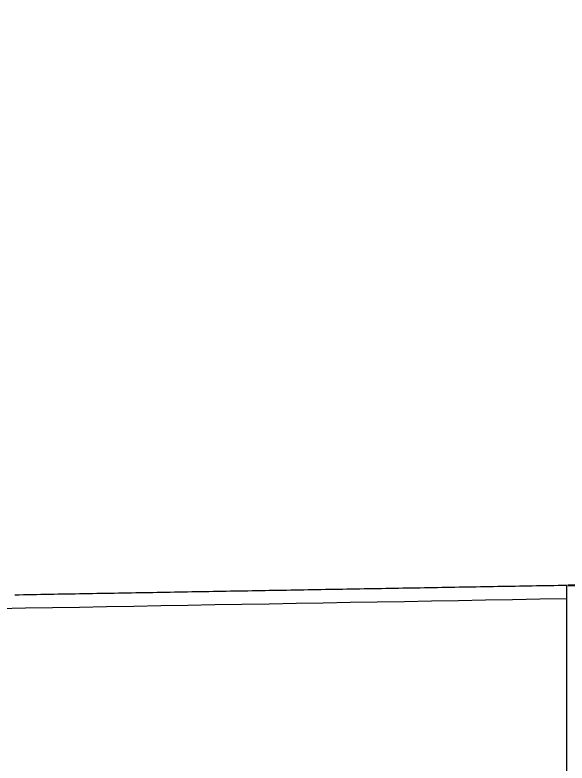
# Model space of a CAD drawing. Header units: millimetres. Extents: x 15137 to 17513, y -10160 to -6800.
# Drawn here: x 17069.07 to 17098.12, y -8451.25 to -8411.89 of the extents above; entities that cross this region are included whole.
import ezdxf

# ---------------------------------------------------------------- set-up
doc = ezdxf.new("R2010")
doc.units = ezdxf.units.MM
doc.styles.add('ARIAL', font='arial.ttf')
doc.dimstyles.get("Standard").update_dxf_attribs({"dimtxt": 15, "dimasz": 15, "dimexe": 0.18, "dimexo": 0.0625, "dimgap": 4, "dimtad": 0, "dimdec": 1, "dimdsep": 46, "dimtxsty": 'ARIAL', "dimcen": 0, "dimclrd": 5, "dimclre": 5, "dimclrt": 5, "dimadec": 0, "dimazin": 0, "dimtfac": 1, "dimtdec": 1, "dimtofl": 0, "dimtmove": 0, "dimatfit": 3, "dimfxl": 1, "dimtolj": 1, "dimtzin": 0, "dimarcsym": 0})

# ---------------------------------------------------------------- blocks, each defined once
blk = doc.blocks.new('*D81')
at = {"color": 5, "lineweight": -2, "transparency": 16777216}
for p, q in [((17191.392, -8426.888), (17191.392, -8411.888)), ((17098.174, -8441.888), (17191.572, -8441.888)), ((17098.174, -8496.082), (17191.572, -8496.082)), ((17191.392, -8511.082), (17191.392, -8526.082))]:
    blk.add_line(p, q, dxfattribs=at)
at = {"color": 5, "transparency": 16777216}
for points in [[(17188.892, -8426.888), (17193.892, -8426.888), (17191.392, -8441.888)], [(17188.892, -8511.082), (17193.892, -8511.082), (17191.392, -8496.082)]]:
    blk.add_solid(points, dxfattribs=at)
at = {"layer": 'Defpoints', "color": 0, "transparency": 16777216}
for p in [(17098.112, -8441.888), (17191.392, -8441.888), (17098.112, -8496.082)]:
    blk.add_point(p, dxfattribs=at)
at = {"color": 5, "transparency": 16777216, "insert": (17191.392, -8468.985), "char_height": 15, "attachment_point": 5, "rotation": 90, "style": 'ARIAL'}
blk.add_mtext('\\A1;54.2', dxfattribs=at)

msp = doc.modelspace()

# ---------------------------------------------------------------- linework, layer by layer
at = {"linetype": 'Continuous', "lineweight": 18}
for points, degree in [([(17069.072, -8442.395), (17098.112, -8441.888)], 1), ([(17098.112, -8442.61), (17082.917, -8442.877), (17067.722, -8443.142), (17052.528, -8443.406)], 3)]:
    msp.add_open_spline(points, degree=degree, dxfattribs=at)
for points, knots in [([(17098.112, -8442.61), (17098.112, -8442.561), (17098.112, -8442.514), (17098.112, -8442.445), (17098.112, -8442.422), (17098.112, -8442.377), (17098.112, -8442.355), (17098.112, -8442.29), (17098.112, -8442.25), (17098.112, -8442.193), (17098.112, -8442.174), (17098.112, -8442.138), (17098.112, -8442.121), (17098.112, -8442.072), (17098.112, -8442.043), (17098.112, -8442.003), (17098.112, -8441.991), (17098.112, -8441.968), (17098.112, -8441.958), (17098.112, -8441.929), (17098.112, -8441.915), (17098.112, -8441.899), (17098.112, -8441.895), (17098.112, -8441.89), (17098.112, -8441.888), (17098.112, -8441.888)], [0, 0, 0, 0, 0.125, 0.125, 0.1875, 0.1875, 0.25, 0.25, 0.375, 0.375, 0.4375, 0.4375, 0.5, 0.5, 0.625, 0.625, 0.6875, 0.6875, 0.75, 0.75, 0.875, 0.875, 0.9375, 0.9375, 1, 1, 1, 1]), ([(17098.112, -8496.082), (17098.112, -8496.082), (17098.112, -8496.073), (17098.112, -8496.038), (17098.112, -8495.986), (17098.112, -8495.859), (17098.112, -8495.682), (17098.112, -8495.456), (17098.112, -8495.271), (17098.112, -8495.12), (17098.112, -8495.068), (17098.112, -8494.986), (17098.112, -8494.958), (17098.112, -8494.901), (17098.112, -8494.757), (17098.112, -8494.6), (17098.112, -8494.202), (17098.112, -8493.904), (17098.112, -8493.25), (17098.112, -8492.893), (17098.112, -8492.314), (17098.112, -8492.113), (17098.112, -8491.853), (17098.112, -8491.801), (17098.112, -8491.695), (17098.112, -8491.642), (17098.112, -8491.48), (17098.112, -8491.371), (17098.112, -8490.82), (17098.112, -8490.356), (17098.112, -8489.384), (17098.112, -8488.876), (17098.112, -8488.081), (17098.112, -8487.539), (17098.112, -8486.974), (17098.112, -8486.614), (17098.112, -8486.541), (17098.112, -8486.396), (17098.112, -8486.178), (17098.112, -8485.957), (17098.112, -8485.514), (17098.112, -8485.215), (17098.112, -8484.308), (17098.112, -8483.689), (17098.112, -8482.899), (17098.112, -8482.739), (17098.112, -8482.42), (17098.112, -8481.937), (17098.112, -8481.448), (17098.112, -8480.953), (17098.112, -8480.705), (17098.112, -8480.456), (17098.112, -8480.289), (17098.112, -8480.205), (17098.112, -8479.787), (17098.112, -8479.452), (17098.112, -8478.782), (17098.112, -8478.446), (17098.112, -8477.775), (17098.112, -8477.439), (17098.112, -8476.43), (17098.112, -8475.757), (17098.112, -8474.915), (17098.112, -8474.747), (17098.112, -8474.41), (17098.112, -8473.904), (17098.112, -8472.725), (17098.112, -8471.713), (17098.112, -8469.689), (17098.112, -8468.339), (17098.112, -8464.284), (17098.112, -8461.578), (17098.112, -8457.512), (17098.112, -8456.156), (17098.112, -8454.46), (17098.112, -8454.121), (17098.112, -8453.442), (17098.112, -8452.424), (17098.112, -8451.407), (17098.112, -8449.374), (17098.112, -8448.02), (17098.112, -8445.314), (17098.112, -8443.962), (17098.112, -8442.61)], [0, 0, 0, 0, 0.015625, 0.015625, 0.03125, 0.046875, 0.0625, 0.078125, 0.09375, 0.09375, 0.101563, 0.101563, 0.105469, 0.105469, 0.109375, 0.125, 0.125, 0.15625, 0.15625, 0.1875, 0.1875, 0.203125, 0.203125, 0.207031, 0.207031, 0.210938, 0.210938, 0.21875, 0.21875, 0.25, 0.25, 0.28125, 0.28125, 0.296875, 0.3125, 0.3125, 0.316406, 0.316406, 0.320313, 0.328125, 0.328125, 0.34375, 0.34375, 0.375, 0.375, 0.382813, 0.382813, 0.390625, 0.40625, 0.40625, 0.414063, 0.417969, 0.417969, 0.421875, 0.421875, 0.4375, 0.4375, 0.453125, 0.453125, 0.46875, 0.46875, 0.5, 0.5, 0.507813, 0.507813, 0.515625, 0.53125, 0.5625, 0.5625, 0.625, 0.625, 0.75, 0.75, 0.8125, 0.8125, 0.828125, 0.828125, 0.84375, 0.875, 0.875, 0.9375, 0.9375, 1, 1, 1, 1])]:
    msp.add_open_spline(points, degree=3, knots=knots, dxfattribs=at)

# ---------------------------------------------------------------- dimensions: what is measured, and where the dimension line sits
dim = msp.add_linear_dim(base=(17191.392, -8441.888), p1=(17098.112, -8496.082), p2=(17098.112, -8441.888), angle=90, text='54.2', dimstyle='Standard', override={"dimtol": 1, "dimtp": 2, "dimtm": 2, "dimtfillclr": 7})
dim.commit()
dim.dimension.update_dxf_attribs({"geometry": '*D81', "text_midpoint": (17191.392, -8468.985)})

doc.saveas('drawing.dxf')
